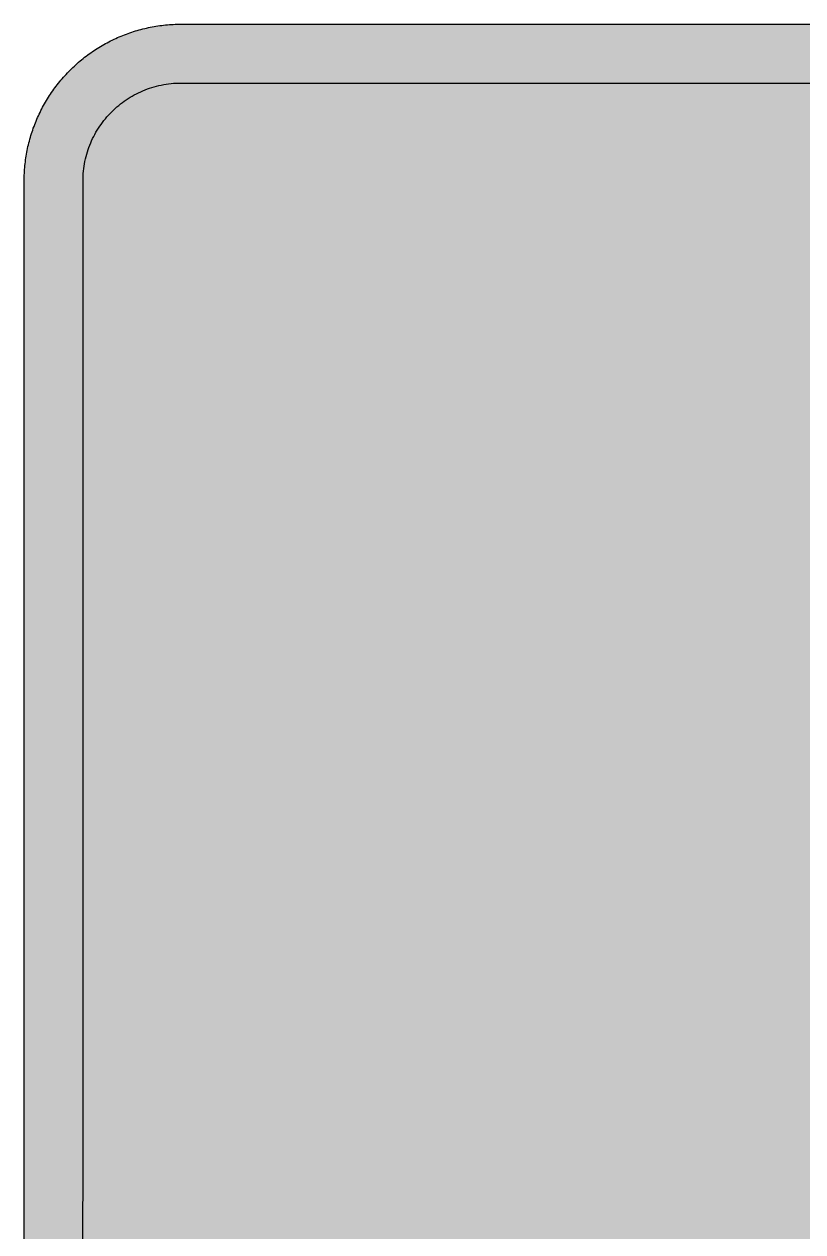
# Model space of a CAD drawing. Header units: millimetres. Extents: x 0 to 318, y 0 to 212.
# Drawn here: x 0.1 to 70.1, y 103.1 to 211.7 of the extents above; entities that cross this region are included whole.
import ezdxf

# ---------------------------------------------------------------- set-up
doc = ezdxf.new("R2010")
doc.units = ezdxf.units.MM

msp = doc.modelspace()

# ---------------------------------------------------------------- hatches: boundary and pattern name
for color, points in [(254, [(14.1633, 0.0536), (13.9878, 0.0533), (13.8125, 0.0559), (13.6373, 0.061), (13.462, 0.0686), (13.2893, 0.0787), (13.114, 0.0914), (12.9413, 0.1041), (12.7686, 0.1219), (12.5959, 0.1397), (12.4231, 0.16), (12.2504, 0.1829), (12.0777, 0.2057), (11.9075, 0.2337), (11.7373, 0.2616), (11.5672, 0.2921), (11.397, 0.3251), (11.2268, 0.3607), (11.0592, 0.3988), (10.8915, 0.4369), (10.7239, 0.4775), (10.5562, 0.5207), (10.3886, 0.5664), (10.2235, 0.6121), (10.0584, 0.6629), (9.8933, 0.7137), (9.7307, 0.7671), (9.5682, 0.8204), (9.4056, 0.8788), (9.2431, 0.9373), (9.083, 0.9982), (8.923, 1.0617), (8.763, 1.1252), (8.6055, 1.1938), (8.4455, 1.2624), (8.2906, 1.331), (8.1331, 1.4046), (7.9781, 1.4783), (7.8232, 1.5545), (7.6708, 1.6332), (7.5184, 1.7145), (7.366, 1.7958), (7.2161, 1.8796), (7.0663, 1.966), (6.919, 2.0523), (6.7716, 2.1438), (6.6243, 2.2352), (6.4795, 2.3266), (6.3348, 2.4232), (6.19, 2.5197), (6.0477, 2.6187), (5.908, 2.7178), (5.7683, 2.8194), (5.6286, 2.9235), (5.4915, 3.0302), (5.3543, 3.1369), (5.2197, 3.2461), (5.0851, 3.3579), (4.953, 3.4722), (4.8209, 3.5865), (4.6914, 3.7033), (4.5644, 3.8202), (4.4348, 3.9395), (4.3104, 4.0615), (4.1859, 4.1859), (4.0615, 4.3104), (3.9395, 4.4348), (3.8202, 4.5618), (3.7033, 4.6914), (3.5865, 4.8209), (3.4722, 4.953), (3.3579, 5.0851), (3.2487, 5.2197), (3.1369, 5.3543), (3.0302, 5.4915), (2.9235, 5.6286), (2.8194, 5.7683), (2.7178, 5.908), (2.6187, 6.0477), (2.5197, 6.19), (2.4232, 6.3348), (2.3266, 6.477), (2.2352, 6.6243), (2.1438, 6.7691), (2.0523, 6.9164), (1.966, 7.0663), (1.8796, 7.2161), (1.7958, 7.366), (1.7145, 7.5184), (1.6332, 7.6708), (1.5545, 7.8232), (1.4783, 7.9781), (1.4046, 8.1331), (1.331, 8.2906), (1.2598, 8.4455), (1.1913, 8.603), (1.1252, 8.763), (1.0592, 8.923), (0.9982, 9.083), (0.9373, 9.2431), (0.8763, 9.4056), (0.8204, 9.5682), (0.7645, 9.7307), (0.7112, 9.8933), (0.6604, 10.0584), (0.6121, 10.2235), (0.5639, 10.3911), (0.5207, 10.5562), (0.4775, 10.7239), (0.4343, 10.8915), (0.3962, 11.0592), (0.3607, 11.2268), (0.3251, 11.397), (0.2921, 11.5672), (0.2616, 11.7373), (0.2311, 11.9075), (0.2057, 12.0802), (0.1803, 12.2504), (0.1575, 12.4231), (0.1372, 12.5959), (0.1194, 12.7686), (0.1041, 12.9413), (0.0889, 13.1166), (0.0787, 13.2893), (0.0686, 13.4645), (0.061, 13.6373), (0.0559, 13.8125), (0.0508, 13.9878), (0.0508, 14.163), (0.0522, 197.6092), (0.0508, 197.7822), (0.0559, 197.9574), (0.061, 198.1327), (0.0686, 198.308), (0.0787, 198.4807), (0.0889, 198.6559), (0.1041, 198.8287), (0.1194, 199.0014), (0.1372, 199.1741), (0.1575, 199.3468), (0.1803, 199.5195), (0.2057, 199.6923), (0.2311, 199.8624), (0.2616, 200.0326), (0.2921, 200.2028), (0.3251, 200.373), (0.3607, 200.5432), (0.3962, 200.7108), (0.4343, 200.8784), (0.4775, 201.0461), (0.5207, 201.2137), (0.5639, 201.3814), (0.6121, 201.5465), (0.6604, 201.7116), (0.7112, 201.8767), (0.7645, 202.0392), (0.8204, 202.2018), (0.8763, 202.3643), (0.9373, 202.5269), (0.9982, 202.6869), (1.0592, 202.8469), (1.1252, 203.007), (1.1913, 203.1644), (1.2598, 203.3245), (1.331, 203.4794), (1.4046, 203.6369), (1.4783, 203.7918), (1.5545, 203.9468), (1.6332, 204.0992), (1.7145, 204.2516), (1.7958, 204.404), (1.8796, 204.5538), (1.966, 204.7037), (2.0523, 204.851), (2.1438, 204.9983), (2.2352, 205.1456), (2.3266, 205.2904), (2.4232, 205.4352), (2.5197, 205.58), (2.6187, 205.7222), (2.7178, 205.8619), (2.8194, 206.0016), (2.9235, 206.1413), (3.0302, 206.2785), (3.1369, 206.4156), (3.2487, 206.5503), (3.3579, 206.6849), (3.4722, 206.817), (3.5865, 206.949), (3.7033, 207.0786), (3.8202, 207.2056), (3.9395, 207.3351), (4.0615, 207.4596), (4.1859, 207.584), (4.3104, 207.7085), (4.4348, 207.8304), (4.5644, 207.9498), (4.6914, 208.0666), (4.8209, 208.1835), (4.953, 208.2978), (5.0851, 208.4121), (5.2197, 208.5213), (5.3543, 208.6331), (5.4915, 208.7397), (5.6286, 208.8464), (5.7683, 208.9506), (5.908, 209.0522), (6.0477, 209.1512), (6.19, 209.2503), (6.3348, 209.3468), (6.4795, 209.4433), (6.6243, 209.5348), (6.7716, 209.6262), (6.919, 209.7176), (7.0663, 209.804), (7.2161, 209.8904), (7.366, 209.9742), (7.5184, 210.0555), (7.6708, 210.1367), (7.8232, 210.2155), (7.9781, 210.2917), (8.1331, 210.3653), (8.2906, 210.439), (8.4455, 210.5101), (8.6055, 210.5787), (8.763, 210.6447), (8.923, 210.7108), (9.083, 210.7717), (9.2431, 210.8327), (9.4056, 210.8937), (9.5682, 210.9495), (9.7307, 211.0054), (9.8933, 211.0588), (10.0584, 211.1096), (10.2235, 211.1578), (10.3886, 211.2061), (10.5562, 211.2493), (10.7239, 211.2924), (10.8915, 211.3356), (11.0592, 211.3737), (11.2268, 211.4093), (11.397, 211.4448), (11.5672, 211.4779), (11.7373, 211.5083), (11.9075, 211.5388), (12.0777, 211.5642), (12.2504, 211.5896), (12.4231, 211.6125), (12.5959, 211.6328), (12.7686, 211.6506), (12.9413, 211.6658), (13.114, 211.6811), (13.2893, 211.6912), (13.462, 211.7014), (13.6373, 211.709), (13.8125, 211.7141), (13.9878, 211.7192), (14.163, 211.7192), (303.4411, 211.7203), (303.6164, 211.7192), (303.7891, 211.7141), (303.9643, 211.709), (304.1396, 211.7014), (304.3149, 211.6912), (304.4876, 211.6811), (304.6603, 211.6658), (304.8356, 211.6506), (305.0083, 211.6328), (305.181, 211.6125), (305.3512, 211.5896), (305.5239, 211.5642), (305.6941, 211.5388), (305.8668, 211.5083), (306.037, 211.4779), (306.2072, 211.4448), (306.3748, 211.4093), (306.545, 211.3737), (306.7126, 211.3356), (306.8803, 211.2924), (307.0479, 211.2493), (307.213, 211.2061), (307.3781, 211.1578), (307.5432, 211.1096), (307.7083, 211.0588), (307.8734, 211.0054), (308.036, 210.9495), (308.1985, 210.8937), (308.3611, 210.8327), (308.5211, 210.7717), (308.6811, 210.7108), (308.8411, 210.6447), (308.9986, 210.5787), (309.1561, 210.5101), (309.3136, 210.439), (309.4711, 210.3653), (309.626, 210.2917), (309.7784, 210.2155), (309.9333, 210.1367), (310.0857, 210.0555), (310.2381, 209.9742), (310.388, 209.8904), (310.5379, 209.804), (310.6852, 209.7176), (310.8325, 209.6262), (310.9798, 209.5348), (311.1246, 209.4433), (311.2694, 209.3468), (311.4116, 209.2503), (311.5539, 209.1512), (311.6961, 209.0522), (311.8358, 208.9506), (311.9755, 208.8464), (312.1127, 208.7397), (312.2473, 208.6331), (312.3844, 208.5213), (312.5165, 208.4121), (312.6511, 208.2978), (312.7807, 208.1835), (312.9128, 208.0666), (313.0398, 207.9498), (313.1668, 207.8304), (313.2938, 207.7085), (313.4182, 207.584), (313.5427, 207.4596), (313.6621, 207.3351), (313.784, 207.2056), (313.9008, 207.0786), (314.0177, 206.949), (314.132, 206.817), (314.2463, 206.6849), (314.3555, 206.5503), (314.4647, 206.4156), (314.5739, 206.2785), (314.6781, 206.1413), (314.7822, 206.0016), (314.8863, 205.8619), (314.9854, 205.7222), (315.0845, 205.58), (315.181, 205.4352), (315.275, 205.2904), (315.3689, 205.1456), (315.4604, 204.9983), (315.5493, 204.851), (315.6382, 204.7037), (315.7245, 204.5538), (315.8084, 204.404), (315.8896, 204.2516), (315.9684, 204.0992), (316.0471, 203.9468), (316.1233, 203.7918), (316.1995, 203.6369), (316.2706, 203.4794), (316.3418, 203.3245), (316.4103, 203.1644), (316.4764, 203.007), (316.5424, 202.8469), (316.6059, 202.6869), (316.6669, 202.5269), (316.7253, 202.3643), (316.7812, 202.2018), (316.8371, 202.0392), (316.8904, 201.8767), (316.9412, 201.7116), (316.9895, 201.5465), (317.0377, 201.3814), (317.0834, 201.2137), (317.1266, 201.0461), (317.1673, 200.8784), (317.2054, 200.7108), (317.2435, 200.5432), (317.2765, 200.373), (317.3095, 200.2028), (317.34, 200.0326), (317.3705, 199.8624), (317.3959, 199.6923), (317.4213, 199.5195), (317.4441, 199.3468), (317.4644, 199.1741), (317.4822, 199.0014), (317.4975, 198.8287), (317.5127, 198.6559), (317.5229, 198.4807), (317.533, 198.308), (317.5406, 198.1327), (317.5457, 197.9574), (317.5508, 197.7822), (317.5508, 197.6069), (317.5522, 14.1647), (317.5508, 13.9878), (317.5457, 13.8125), (317.5406, 13.6373), (317.533, 13.4645), (317.5229, 13.2893), (317.5127, 13.1166), (317.4975, 12.9413), (317.4822, 12.7686), (317.4644, 12.5959), (317.4441, 12.4231), (317.4213, 12.2504), (317.3959, 12.0802), (317.3705, 11.9075), (317.34, 11.7373), (317.3095, 11.5672), (317.2765, 11.397), (317.2435, 11.2268), (317.2054, 11.0592), (317.1673, 10.8915), (317.1266, 10.7239), (317.0834, 10.5562), (317.0377, 10.3911), (316.9895, 10.2235), (316.9412, 10.0584), (316.8904, 9.8933), (316.8371, 9.7307), (316.7812, 9.5682), (316.7253, 9.4056), (316.6669, 9.2431), (316.6059, 9.083), (316.5424, 8.923), (316.4764, 8.763), (316.4103, 8.603), (316.3418, 8.4455), (316.2706, 8.2906), (316.1995, 8.1331), (316.1233, 7.9781), (316.0471, 7.8232), (315.9684, 7.6708), (315.8896, 7.5184), (315.8084, 7.366), (315.7245, 7.2161), (315.6382, 7.0663), (315.5493, 6.9164), (315.4604, 6.7691), (315.3689, 6.6243), (315.275, 6.477), (315.181, 6.3348), (315.0845, 6.19), (314.9854, 6.0477), (314.8863, 5.908), (314.7822, 5.7683), (314.6781, 5.6286), (314.5739, 5.4915), (314.4647, 5.3543), (314.3555, 5.2197), (314.2463, 5.0851), (314.132, 4.953), (314.0177, 4.8209), (313.9008, 4.6914), (313.784, 4.5618), (313.6621, 4.4348), (313.5427, 4.3104), (313.4182, 4.1859), (313.2938, 4.0615), (313.1668, 3.9395), (313.0398, 3.8202), (312.9128, 3.7033), (312.7807, 3.5865), (312.6511, 3.4722), (312.5165, 3.3579), (312.3844, 3.2461), (312.2473, 3.1369), (312.1127, 3.0302), (311.9755, 2.9235), (311.8358, 2.8194), (311.6961, 2.7178), (311.5539, 2.6187), (311.4116, 2.5197), (311.2694, 2.4232), (311.1246, 2.3266), (310.9798, 2.2352), (310.8325, 2.1438), (310.6852, 2.0523), (310.5379, 1.966), (310.388, 1.8796), (310.2381, 1.7958), (310.0857, 1.7145), (309.9333, 1.6332), (309.7784, 1.5545), (309.626, 1.4783), (309.4711, 1.4046), (309.3136, 1.331), (309.1561, 1.2624), (308.9986, 1.1938), (308.8411, 1.1252), (308.6811, 1.0617), (308.5211, 0.9982), (308.3611, 0.9373), (308.1985, 0.8788), (308.036, 0.8204), (307.8734, 0.7671), (307.7083, 0.7137), (307.5432, 0.6629), (307.3781, 0.6121), (307.213, 0.5664), (307.0479, 0.5207), (306.8803, 0.4775), (306.7126, 0.4369), (306.545, 0.3988), (306.3748, 0.3607), (306.2072, 0.3251), (306.037, 0.2921), (305.8668, 0.2616), (305.6941, 0.2337), (305.5239, 0.2057), (305.3512, 0.1829), (305.181, 0.16), (305.0083, 0.1397), (304.8356, 0.1219), (304.6603, 0.1041), (304.4876, 0.0914), (304.3149, 0.0787), (304.1396, 0.0686), (303.9643, 0.061), (303.7891, 0.0559), (303.6164, 0.0533), (303.4411, 0.0533)]), (24, [(14.1633, 5.3453), (13.9344, 5.3467), (13.7084, 5.3543), (13.4849, 5.3696), (13.2613, 5.3899), (13.0378, 5.4153), (12.8194, 5.4458), (12.6009, 5.4813), (12.385, 5.522), (12.1717, 5.5702), (11.9583, 5.621), (11.7475, 5.6794), (11.5392, 5.7404), (11.3335, 5.8064), (11.1303, 5.8801), (10.9296, 5.9563), (10.729, 6.0376), (10.5334, 6.1239), (10.3378, 6.2128), (10.1473, 6.3094), (9.9593, 6.4084), (9.7714, 6.5126), (9.5885, 6.6218), (9.4082, 6.7335), (9.2304, 6.8504), (9.0576, 6.9698), (8.8849, 7.0968), (8.7173, 7.2238), (8.5522, 7.3584), (8.3896, 7.4955), (8.2321, 7.6352), (8.0772, 7.78), (7.9273, 7.9273), (7.7775, 8.0772), (7.6352, 8.2321), (7.493, 8.3922), (7.3558, 8.5522), (7.2238, 8.7173), (7.0942, 8.8875), (6.9698, 9.0576), (6.8504, 9.2329), (6.7335, 9.4107), (6.6192, 9.591), (6.5126, 9.7739), (6.4084, 9.9593), (6.3068, 10.1473), (6.2128, 10.3403), (6.1214, 10.5334), (6.035, 10.7315), (5.9538, 10.9296), (5.8776, 11.1303), (5.8064, 11.3335), (5.7404, 11.5418), (5.6769, 11.75), (5.621, 11.9583), (5.5677, 12.1717), (5.522, 12.385), (5.4813, 12.6009), (5.4432, 12.8194), (5.4127, 13.0404), (5.3873, 13.2613), (5.3696, 13.4849), (5.3543, 13.7084), (5.3467, 13.937), (5.3416, 14.163), (5.3439, 197.6092), (5.3467, 197.8355), (5.3543, 198.0616), (5.3696, 198.2851), (5.3873, 198.5086), (5.4127, 198.7321), (5.4432, 198.9506), (5.4813, 199.169), (5.522, 199.3849), (5.5677, 199.5983), (5.621, 199.8116), (5.6769, 200.0225), (5.7404, 200.2307), (5.8064, 200.4365), (5.8776, 200.6397), (5.9538, 200.8403), (6.035, 201.041), (6.1214, 201.2366), (6.2128, 201.4322), (6.3068, 201.6227), (6.4084, 201.8106), (6.5126, 201.9986), (6.6192, 202.1815), (6.7335, 202.3618), (6.8504, 202.5396), (6.9698, 202.7123), (7.0942, 202.885), (7.2238, 203.0527), (7.3558, 203.2178), (7.493, 203.3803), (7.6352, 203.5378), (7.7775, 203.6928), (7.9273, 203.8426), (8.0772, 203.9925), (8.2321, 204.1347), (8.3896, 204.277), (8.5522, 204.4141), (8.7173, 204.5462), (8.8849, 204.6757), (9.0576, 204.8002), (9.2304, 204.9196), (9.4082, 205.0364), (9.5885, 205.1507), (9.7714, 205.2574), (9.9593, 205.3615), (10.1473, 205.4631), (10.3378, 205.5571), (10.5334, 205.6486), (10.729, 205.7349), (10.9296, 205.8162), (11.1303, 205.8924), (11.3335, 205.9635), (11.5392, 206.0296), (11.7475, 206.0931), (11.9583, 206.1489), (12.1717, 206.2023), (12.385, 206.248), (12.6009, 206.2886), (12.8194, 206.3267), (13.0378, 206.3572), (13.2613, 206.3826), (13.4849, 206.4004), (13.7084, 206.4156), (13.9344, 206.4233), (14.163, 206.4283), (303.4411, 206.4286), (303.6672, 206.4233), (303.8932, 206.4156), (304.1193, 206.4004), (304.3428, 206.3826), (304.5638, 206.3572), (304.7822, 206.3267), (305.0007, 206.2886), (305.2166, 206.248), (305.4325, 206.2023), (305.6433, 206.1489), (305.8541, 206.0931), (306.0624, 206.0296), (306.2681, 205.9635), (306.4713, 205.8924), (306.6745, 205.8162), (306.8726, 205.7349), (307.0708, 205.6486), (307.2638, 205.5571), (307.4543, 205.4631), (307.6448, 205.3615), (307.8302, 205.2574), (308.0131, 205.1507), (308.1934, 205.0364), (308.3712, 204.9196), (308.5465, 204.8002), (308.7167, 204.6757), (308.8843, 204.5462), (309.0494, 204.4141), (309.212, 204.277), (309.3695, 204.1347), (309.5244, 203.9925), (309.6768, 203.8426), (309.8241, 203.6928), (309.9689, 203.5378), (310.1086, 203.3803), (310.2458, 203.2178), (310.3778, 203.0527), (310.5074, 202.885), (310.6318, 202.7123), (310.7538, 202.5396), (310.8706, 202.3618), (310.9824, 202.1815), (311.0916, 201.9986), (311.1957, 201.8106), (311.2948, 201.6227), (311.3888, 201.4322), (311.4802, 201.2366), (311.5666, 201.041), (311.6478, 200.8403), (311.724, 200.6397), (311.7952, 200.4365), (311.8637, 200.2307), (311.9247, 200.0225), (311.9806, 199.8116), (312.0339, 199.5983), (312.0796, 199.3849), (312.1203, 199.169), (312.1584, 198.9506), (312.1889, 198.7321), (312.2143, 198.5086), (312.2346, 198.2851), (312.2473, 198.0616), (312.2574, 197.8355), (312.26, 197.6069), (312.2605, 14.1647), (312.2574, 13.937), (312.2473, 13.7084), (312.2346, 13.4849), (312.2143, 13.2613), (312.1889, 13.0404), (312.1584, 12.8194), (312.1203, 12.6009), (312.0796, 12.385), (312.0339, 12.1717), (311.9806, 11.9583), (311.9247, 11.75), (311.8637, 11.5418), (311.7952, 11.3335), (311.724, 11.1303), (311.6478, 10.9296), (311.5666, 10.7315), (311.4802, 10.5334), (311.3888, 10.3403), (311.2948, 10.1473), (311.1957, 9.9593), (311.0916, 9.7739), (310.9824, 9.591), (310.8706, 9.4107), (310.7538, 9.2329), (310.6318, 9.0576), (310.5074, 8.8875), (310.3778, 8.7173), (310.2458, 8.5522), (310.1086, 8.3922), (309.9689, 8.2321), (309.8241, 8.0772), (309.6768, 7.9273), (309.5244, 7.78), (309.3695, 7.6352), (309.212, 7.4955), (309.0494, 7.3584), (308.8843, 7.2238), (308.7167, 7.0968), (308.5465, 6.9698), (308.3712, 6.8504), (308.1934, 6.7335), (308.0131, 6.6218), (307.8302, 6.5126), (307.6448, 6.4084), (307.4543, 6.3094), (307.2638, 6.2128), (307.0708, 6.1239), (306.8726, 6.0376), (306.6745, 5.9563), (306.4713, 5.8801), (306.2681, 5.8064), (306.0624, 5.7404), (305.8541, 5.6794), (305.6433, 5.621), (305.4325, 5.5702), (305.2166, 5.522), (305.0007, 5.4813), (304.7822, 5.4458), (304.5638, 5.4153), (304.3428, 5.3899), (304.1193, 5.3696), (303.8932, 5.3543), (303.6672, 5.3467), (303.4411, 5.3442)])]:
    msp.add_hatch(color=color).paths.add_polyline_path(points)
h = msp.add_hatch(color=254)
edge = h.paths.add_edge_path()
edge.add_line((60.4559, 136.2396), (60.452, 135.8875))
edge.add_line((60.452, 135.8875), (60.4469, 135.5471))
edge.add_line((60.4469, 135.5471), (60.4393, 135.2144))
edge.add_line((60.4393, 135.2144), (60.4266, 134.8892))
edge.add_line((60.4266, 134.8892), (60.4114, 134.5717))
edge.add_line((60.4114, 134.5717), (60.3936, 134.2619))
edge.add_line((60.3936, 134.2619), (60.3733, 133.9596))
edge.add_line((60.3733, 133.9596), (60.3479, 133.6675))
edge.add_line((60.3479, 133.6675), (60.3199, 133.383))
edge.add_line((60.3199, 133.383), (60.2869, 133.1036))
edge.add_line((60.2869, 133.1036), (60.2539, 132.8344))
edge.add_line((60.2539, 132.8344), (60.2158, 132.5702))
edge.add_line((60.2158, 132.5702), (60.1751, 132.3162))
edge.add_line((60.1751, 132.3162), (60.132, 132.0673))
edge.add_line((60.132, 132.0673), (60.0837, 131.826))
edge.add_line((60.0837, 131.826), (60.0354, 131.5923))
edge.add_line((60.0354, 131.5923), (59.9821, 131.3637))
edge.add_line((59.9821, 131.3637), (59.9262, 131.1453))
edge.add_line((59.9262, 131.1453), (59.8678, 130.9319))
edge.add_line((59.8678, 130.9319), (59.8068, 130.7236))
edge.add_line((59.8068, 130.7236), (59.7433, 130.5255))
edge.add_line((59.7433, 130.5255), (59.6748, 130.3325))
edge.add_line((59.6748, 130.3325), (59.6062, 130.1445))
edge.add_line((59.6062, 130.1445), (59.5325, 129.9642))
edge.add_line((59.5325, 129.9642), (59.4589, 129.7889))
edge.add_line((59.4589, 129.7889), (59.3801, 129.6213))
edge.add_line((59.3801, 129.6213), (59.3014, 129.4587))
edge.add_line((59.3014, 129.4587), (59.2176, 129.3038))
edge.add_line((59.2176, 129.3038), (59.1312, 129.1539))
edge.add_line((59.1312, 129.1539), (59.0423, 129.0091))
edge.add_line((59.0423, 129.0091), (58.9534, 128.8694))
edge.add_line((58.9534, 128.8694), (58.8594, 128.7374))
edge.add_line((58.8594, 128.7374), (58.7629, 128.6104))
edge.add_line((58.7629, 128.6104), (58.6664, 128.4884))
edge.add_line((58.6664, 128.4884), (58.5648, 128.3716))
edge.add_line((58.5648, 128.3716), (58.4606, 128.2598))
edge.add_line((58.4606, 128.2598), (58.3565, 128.1532))
edge.add_line((58.3565, 128.1532), (58.2498, 128.0516))
edge.add_line((58.2498, 128.0516), (58.1381, 127.955))
edge.add_line((58.1381, 127.955), (58.0263, 127.8636))
edge.add_line((58.0263, 127.8636), (57.912, 127.7772))
edge.add_line((57.912, 127.7772), (57.7952, 127.696))
edge.add_line((57.7952, 127.696), (57.6783, 127.6198))
edge.add_line((57.6783, 127.6198), (57.5564, 127.5461))
edge.add_line((57.5564, 127.5461), (57.4345, 127.4775))
edge.add_line((57.4345, 127.4775), (57.3075, 127.414))
edge.add_line((57.3075, 127.414), (57.1805, 127.3556))
edge.add_line((57.1805, 127.3556), (57.0535, 127.2997))
edge.add_line((57.0535, 127.2997), (56.9214, 127.2489))
edge.add_line((56.9214, 127.2489), (56.7893, 127.2007))
edge.add_line((56.7893, 127.2007), (56.6547, 127.1575))
edge.add_line((56.6547, 127.1575), (56.5175, 127.1168))
edge.add_line((56.5175, 127.1168), (56.3778, 127.0813))
edge.add_line((56.3778, 127.0813), (56.2381, 127.0483))
edge.add_line((56.2381, 127.0483), (56.0959, 127.0203))
edge.add_line((56.0959, 127.0203), (55.9511, 126.9949))
edge.add_line((55.9511, 126.9949), (55.8063, 126.9721))
edge.add_line((55.8063, 126.9721), (55.659, 126.9543))
edge.add_line((55.659, 126.9543), (55.5092, 126.939))
edge.add_line((55.5092, 126.939), (55.3593, 126.9263))
edge.add_line((55.3593, 126.9263), (55.2069, 126.9162))
edge.add_line((55.2069, 126.9162), (55.052, 126.9086))
edge.add_line((55.052, 126.9086), (54.897, 126.906))
edge.add_line((54.897, 126.906), (54.7395, 126.9035))
edge.add_line((54.7395, 126.9035), (51.248, 126.9047))
edge.add_line((51.248, 126.9047), (51.248, 145.1927))
edge.add_line((51.248, 145.1927), (54.7412, 145.1927))
edge.add_line((54.7412, 145.1927), (54.897, 145.1889))
edge.add_line((54.897, 145.1889), (55.052, 145.1839))
edge.add_line((55.052, 145.1839), (55.2069, 145.1762))
edge.add_line((55.2069, 145.1762), (55.3593, 145.1661))
edge.add_line((55.3593, 145.1661), (55.5092, 145.1508))
edge.add_line((55.5092, 145.1508), (55.659, 145.1305))
edge.add_line((55.659, 145.1305), (55.8063, 145.1077))
edge.add_line((55.8063, 145.1077), (55.9511, 145.0823))
edge.add_line((55.9511, 145.0823), (56.0959, 145.0543))
edge.add_line((56.0959, 145.0543), (56.2381, 145.0188))
edge.add_line((56.2381, 145.0188), (56.3778, 144.9832))
edge.add_line((56.3778, 144.9832), (56.5175, 144.9426))
edge.add_line((56.5175, 144.9426), (56.6547, 144.8968))
edge.add_line((56.6547, 144.8968), (56.7893, 144.8486))
edge.add_line((56.7893, 144.8486), (56.9214, 144.7952))
edge.add_line((56.9214, 144.7952), (57.0535, 144.7394))
edge.add_line((57.0535, 144.7394), (57.1805, 144.6784))
edge.add_line((57.1805, 144.6784), (57.3075, 144.6124))
edge.add_line((57.3075, 144.6124), (57.4345, 144.5438))
edge.add_line((57.4345, 144.5438), (57.5564, 144.4701))
edge.add_line((57.5564, 144.4701), (57.6783, 144.3939))
edge.add_line((57.6783, 144.3939), (57.7952, 144.3101))
edge.add_line((57.7952, 144.3101), (57.912, 144.2237))
edge.add_line((57.912, 144.2237), (58.0263, 144.1323))
edge.add_line((58.0263, 144.1323), (58.1381, 144.0383))
edge.add_line((58.1381, 144.0383), (58.2498, 143.9367))
edge.add_line((58.2498, 143.9367), (58.3565, 143.8326))
edge.add_line((58.3565, 143.8326), (58.4606, 143.7234))
edge.add_line((58.4606, 143.7234), (58.5648, 143.6091))
edge.add_line((58.5648, 143.6091), (58.6664, 143.4897))
edge.add_line((58.6664, 143.4897), (58.7629, 143.3678))
edge.add_line((58.7629, 143.3678), (58.8594, 143.2382))
edge.add_line((58.8594, 143.2382), (58.9534, 143.1061))
edge.add_line((58.9534, 143.1061), (59.0423, 142.9664))
edge.add_line((59.0423, 142.9664), (59.1312, 142.8242))
edge.add_line((59.1312, 142.8242), (59.2176, 142.6743))
edge.add_line((59.2176, 142.6743), (59.3014, 142.5219))
edge.add_line((59.3014, 142.5219), (59.3801, 142.3619))
edge.add_line((59.3801, 142.3619), (59.4589, 142.1994))
edge.add_line((59.4589, 142.1994), (59.5325, 142.0292))
edge.add_line((59.5325, 142.0292), (59.6062, 141.8539))
edge.add_line((59.6062, 141.8539), (59.6748, 141.6736))
edge.add_line((59.6748, 141.6736), (59.7433, 141.4882))
edge.add_line((59.7433, 141.4882), (59.8068, 141.2977))
edge.add_line((59.8068, 141.2977), (59.8678, 141.0995))
edge.add_line((59.8678, 141.0995), (59.9262, 140.8989))
edge.add_line((59.9262, 140.8989), (59.9821, 140.6906))
edge.add_line((59.9821, 140.6906), (60.0354, 140.4772))
edge.add_line((60.0354, 140.4772), (60.0837, 140.2563))
edge.add_line((60.0837, 140.2563), (60.132, 140.0327))
edge.add_line((60.132, 140.0327), (60.1751, 139.8016))
edge.add_line((60.1751, 139.8016), (60.2158, 139.5628))
edge.add_line((60.2158, 139.5628), (60.2539, 139.3215))
edge.add_line((60.2539, 139.3215), (60.2869, 139.0726))
edge.add_line((60.2869, 139.0726), (60.3199, 138.8161))
edge.add_line((60.3199, 138.8161), (60.3479, 138.5545))
edge.add_line((60.3479, 138.5545), (60.3733, 138.2878))
edge.add_line((60.3733, 138.2878), (60.3936, 138.0134))
edge.add_line((60.3936, 138.0134), (60.4114, 137.734))
edge.add_line((60.4114, 137.734), (60.4266, 137.447))
edge.add_line((60.4266, 137.447), (60.4393, 137.1549))
edge.add_line((60.4393, 137.1549), (60.4469, 136.8552))
edge.add_line((60.4469, 136.8552), (60.452, 136.5504))
edge.add_line((60.452, 136.5504), (60.4545, 136.238))
edge = h.paths.add_edge_path(flags=16)
edge.add_line((67.1862, 136.3662), (67.1805, 136.8247))
edge.add_line((67.1805, 136.8247), (67.1703, 137.2768))
edge.add_line((67.1703, 137.2768), (67.1551, 137.7188))
edge.add_line((67.1551, 137.7188), (67.1297, 138.1531))
edge.add_line((67.1297, 138.1531), (67.0992, 138.5799))
edge.add_line((67.0992, 138.5799), (67.0611, 138.999))
edge.add_line((67.0611, 138.999), (67.0179, 139.4079))
edge.add_line((67.0179, 139.4079), (66.9671, 139.8092))
edge.add_line((66.9671, 139.8092), (66.9087, 140.2029))
edge.add_line((66.9087, 140.2029), (66.8452, 140.5865))
edge.add_line((66.8452, 140.5865), (66.7741, 140.9649))
edge.add_line((66.7741, 140.9649), (66.6953, 141.3332))
edge.add_line((66.6953, 141.3332), (66.6115, 141.6939))
edge.add_line((66.6115, 141.6939), (66.5226, 142.0444))
edge.add_line((66.5226, 142.0444), (66.4235, 142.3899))
edge.add_line((66.4235, 142.3899), (66.3219, 142.7277))
edge.add_line((66.3219, 142.7277), (66.2102, 143.0553))
edge.add_line((66.2102, 143.0553), (66.0933, 143.3754))
edge.add_line((66.0933, 143.3754), (65.9714, 143.6903))
edge.add_line((65.9714, 143.6903), (65.8419, 143.9951))
edge.add_line((65.8419, 143.9951), (65.7047, 144.2923))
edge.add_line((65.7047, 144.2923), (65.5625, 144.5819))
edge.add_line((65.5625, 144.5819), (65.4152, 144.8638))
edge.add_line((65.4152, 144.8638), (65.2602, 145.1381))
edge.add_line((65.2602, 145.1381), (65.0977, 145.4048))
edge.add_line((65.0977, 145.4048), (64.93, 145.6639))
edge.add_line((64.93, 145.6639), (64.7573, 145.9154))
edge.add_line((64.7573, 145.9154), (64.577, 146.1618))
edge.add_line((64.577, 146.1618), (64.3915, 146.398))
edge.add_line((64.3915, 146.398), (64.1985, 146.6266))
edge.add_line((64.1985, 146.6266), (64.0004, 146.8501))
edge.add_line((64.0004, 146.8501), (63.7946, 147.066))
edge.add_line((63.7946, 147.066), (63.5838, 147.2717))
edge.add_line((63.5838, 147.2717), (63.3679, 147.4724))
edge.add_line((63.3679, 147.4724), (63.1444, 147.6654))
edge.add_line((63.1444, 147.6654), (62.9158, 147.8534))
edge.add_line((62.9158, 147.8534), (62.6821, 148.0312))
edge.add_line((62.6821, 148.0312), (62.4408, 148.2039))
edge.add_line((62.4408, 148.2039), (62.1944, 148.369))
edge.add_line((62.1944, 148.369), (61.943, 148.5265))
edge.add_line((61.943, 148.5265), (61.6839, 148.6789))
edge.add_line((61.6839, 148.6789), (61.4197, 148.8237))
edge.add_line((61.4197, 148.8237), (61.148, 148.9608))
edge.add_line((61.148, 148.9608), (60.8736, 149.0904))
edge.add_line((60.8736, 149.0904), (60.5917, 149.2148))
edge.add_line((60.5917, 149.2148), (60.3047, 149.3317))
edge.add_line((60.3047, 149.3317), (60.01, 149.4409))
edge.add_line((60.01, 149.4409), (59.7103, 149.545))
edge.add_line((59.7103, 149.545), (59.4055, 149.6441))
edge.add_line((59.4055, 149.6441), (59.0956, 149.733))
edge.add_line((59.0956, 149.733), (58.7807, 149.8168))
edge.add_line((58.7807, 149.8168), (58.4581, 149.8956))
edge.add_line((58.4581, 149.8956), (58.1304, 149.9667))
edge.add_line((58.1304, 149.9667), (57.7977, 150.0302))
edge.add_line((57.7977, 150.0302), (57.4599, 150.0886))
edge.add_line((57.4599, 150.0886), (57.1144, 150.1419))
edge.add_line((57.1144, 150.1419), (56.7665, 150.1877))
edge.add_line((56.7665, 150.1877), (56.4109, 150.2258))
edge.add_line((56.4109, 150.2258), (56.0502, 150.2613))
edge.add_line((56.0502, 150.2613), (55.6844, 150.2867))
edge.add_line((55.6844, 150.2867), (55.3136, 150.3096))
edge.add_line((55.3136, 150.3096), (54.9377, 150.3248))
edge.add_line((54.9377, 150.3248), (54.5541, 150.3324))
edge.add_line((54.5541, 150.3324), (54.168, 150.335))
edge.add_line((54.168, 150.335), (44.6444, 150.337))
edge.add_line((44.6444, 150.337), (44.6444, 105.8869))
edge.add_line((44.6444, 105.8869), (51.248, 105.8869))
edge.add_line((51.248, 105.8869), (51.248, 121.6985))
edge.add_line((51.248, 121.6985), (54.2325, 121.6985))
edge.add_line((54.2325, 121.6985), (54.5922, 121.699))
edge.add_line((54.5922, 121.699), (54.9504, 121.7092))
edge.add_line((54.9504, 121.7092), (55.3034, 121.7244))
edge.add_line((55.3034, 121.7244), (55.6539, 121.7447))
edge.add_line((55.6539, 121.7447), (55.9994, 121.7701))
edge.add_line((55.9994, 121.7701), (56.3397, 121.8032))
edge.add_line((56.3397, 121.8032), (56.6776, 121.8413))
edge.add_line((56.6776, 121.8413), (57.0128, 121.887))
edge.add_line((57.0128, 121.887), (57.3405, 121.9378))
edge.add_line((57.3405, 121.9378), (57.6656, 121.9962))
edge.add_line((57.6656, 121.9962), (57.9882, 122.0597))
edge.add_line((57.9882, 122.0597), (58.3032, 122.1308))
edge.add_line((58.3032, 122.1308), (58.6156, 122.2096))
edge.add_line((58.6156, 122.2096), (58.9229, 122.2908))
edge.add_line((58.9229, 122.2908), (59.2252, 122.3823))
edge.add_line((59.2252, 122.3823), (59.5249, 122.4788))
edge.add_line((59.5249, 122.4788), (59.817, 122.5829))
edge.add_line((59.817, 122.5829), (60.1066, 122.6947))
edge.add_line((60.1066, 122.6947), (60.3885, 122.8115))
edge.add_line((60.3885, 122.8115), (60.6679, 122.9385))
edge.add_line((60.6679, 122.9385), (60.9422, 123.0706))
edge.add_line((60.9422, 123.0706), (61.2115, 123.2078))
edge.add_line((61.2115, 123.2078), (61.4756, 123.3551))
edge.add_line((61.4756, 123.3551), (61.7347, 123.5075))
edge.add_line((61.7347, 123.5075), (61.9887, 123.6701))
edge.add_line((61.9887, 123.6701), (62.2376, 123.8377))
edge.add_line((62.2376, 123.8377), (62.4789, 124.013))
edge.add_line((62.4789, 124.013), (62.7177, 124.1958))
edge.add_line((62.7177, 124.1958), (62.9488, 124.3863))
edge.add_line((62.9488, 124.3863), (63.1774, 124.587))
edge.add_line((63.1774, 124.587), (63.3984, 124.7927))
edge.add_line((63.3984, 124.7927), (63.6143, 125.0061))
edge.add_line((63.6143, 125.0061), (63.8226, 125.2296))
edge.add_line((63.8226, 125.2296), (64.0283, 125.4582))
edge.add_line((64.0283, 125.4582), (64.2264, 125.697))
edge.add_line((64.2264, 125.697), (64.4195, 125.9434))
edge.add_line((64.4195, 125.9434), (64.6049, 126.1974))
edge.add_line((64.6049, 126.1974), (64.7852, 126.459))
edge.add_line((64.7852, 126.459), (64.9605, 126.7282))
edge.add_line((64.9605, 126.7282), (65.1281, 127.0076))
edge.add_line((65.1281, 127.0076), (65.2907, 127.2946))
edge.add_line((65.2907, 127.2946), (65.4482, 127.5893))
edge.add_line((65.4482, 127.5893), (65.598, 127.8941))
edge.add_line((65.598, 127.8941), (65.7403, 128.2065))
edge.add_line((65.7403, 128.2065), (65.8774, 128.5291))
edge.add_line((65.8774, 128.5291), (66.0095, 128.8593))
edge.add_line((66.0095, 128.8593), (66.134, 129.1971))
edge.add_line((66.134, 129.1971), (66.2508, 129.5451))
edge.add_line((66.2508, 129.5451), (66.36, 129.9032))
edge.add_line((66.36, 129.9032), (66.4642, 130.2664))
edge.add_line((66.4642, 130.2664), (66.5632, 130.6424))
edge.add_line((66.5632, 130.6424), (66.6521, 131.0259))
edge.add_line((66.6521, 131.0259), (66.736, 131.4196))
edge.add_line((66.736, 131.4196), (66.8147, 131.8209))
edge.add_line((66.8147, 131.8209), (66.8833, 132.2324))
edge.add_line((66.8833, 132.2324), (66.9468, 132.654))
edge.add_line((66.9468, 132.654), (67.0027, 133.0833))
edge.add_line((67.0027, 133.0833), (67.0509, 133.5227))
edge.add_line((67.0509, 133.5227), (67.0916, 133.9723))
edge.add_line((67.0916, 133.9723), (67.1246, 134.432))
edge.add_line((67.1246, 134.432), (67.15, 134.8994))
edge.add_line((67.15, 134.8994), (67.1703, 135.3795))
edge.add_line((67.1703, 135.3795), (67.1805, 135.8671))
edge.add_line((67.1805, 135.8671), (67.1855, 136.365))

# ---------------------------------------------------------------- linework, layer by layer
at = {"color": 254}
msp.add_lwpolyline([(0.0508, 14.163), (0.0522, 197.6092), (0.0508, 197.7822), (0.0559, 197.9574), (0.061, 198.1327), (0.0686, 198.308), (0.0787, 198.4807), (0.0889, 198.6559), (0.1041, 198.8287), (0.1194, 199.0014), (0.1372, 199.1741), (0.1575, 199.3468), (0.1803, 199.5195), (0.2057, 199.6923), (0.2311, 199.8624), (0.2616, 200.0326), (0.2921, 200.2028), (0.3251, 200.373), (0.3607, 200.5432), (0.3962, 200.7108), (0.4343, 200.8784), (0.4775, 201.0461), (0.5207, 201.2137), (0.5639, 201.3814), (0.6121, 201.5465), (0.6604, 201.7116), (0.7112, 201.8767), (0.7645, 202.0392), (0.8204, 202.2018), (0.8763, 202.3643), (0.9373, 202.5269), (0.9982, 202.6869), (1.0592, 202.8469), (1.1252, 203.007), (1.1913, 203.1644), (1.2598, 203.3245), (1.331, 203.4794), (1.4046, 203.6369), (1.4783, 203.7918), (1.5545, 203.9468), (1.6332, 204.0992), (1.7145, 204.2516), (1.7958, 204.404), (1.8796, 204.5538), (1.966, 204.7037), (2.0523, 204.851), (2.1438, 204.9983), (2.2352, 205.1456), (2.3266, 205.2904), (2.4232, 205.4352), (2.5197, 205.58), (2.6187, 205.7222), (2.7178, 205.8619), (2.8194, 206.0016), (2.9235, 206.1413), (3.0302, 206.2785), (3.1369, 206.4156), (3.2487, 206.5503), (3.3579, 206.6849), (3.4722, 206.817), (3.5865, 206.949), (3.7033, 207.0786), (3.8202, 207.2056), (3.9395, 207.3351), (4.0615, 207.4596), (4.1859, 207.584), (4.3104, 207.7085), (4.4348, 207.8304), (4.5644, 207.9498), (4.6914, 208.0666), (4.8209, 208.1835), (4.953, 208.2978), (5.0851, 208.4121), (5.2197, 208.5213), (5.3543, 208.6331), (5.4915, 208.7397), (5.6286, 208.8464), (5.7683, 208.9506), (5.908, 209.0522), (6.0477, 209.1512), (6.19, 209.2503), (6.3348, 209.3468), (6.4795, 209.4433), (6.6243, 209.5348), (6.7716, 209.6262), (6.919, 209.7176), (7.0663, 209.804), (7.2161, 209.8904), (7.366, 209.9742), (7.5184, 210.0555), (7.6708, 210.1367), (7.8232, 210.2155), (7.9781, 210.2917), (8.1331, 210.3653), (8.2906, 210.439), (8.4455, 210.5101), (8.6055, 210.5787), (8.763, 210.6447), (8.923, 210.7108), (9.083, 210.7717), (9.2431, 210.8327), (9.4056, 210.8937), (9.5682, 210.9495), (9.7307, 211.0054), (9.8933, 211.0588), (10.0584, 211.1096), (10.2235, 211.1578), (10.3886, 211.2061), (10.5562, 211.2493), (10.7239, 211.2924), (10.8915, 211.3356), (11.0592, 211.3737), (11.2268, 211.4093), (11.397, 211.4448), (11.5672, 211.4779), (11.7373, 211.5083), (11.9075, 211.5388), (12.0777, 211.5642), (12.2504, 211.5896), (12.4231, 211.6125), (12.5959, 211.6328), (12.7686, 211.6506), (12.9413, 211.6658), (13.114, 211.6811), (13.2893, 211.6912), (13.462, 211.7014), (13.6373, 211.709), (13.8125, 211.7141), (13.9878, 211.7192), (14.163, 211.7192), (303.4411, 211.7203)], dxfattribs=at)
at = {"color": 24}
msp.add_lwpolyline([(5.3416, 14.163), (5.3439, 197.6092), (5.3467, 197.8355), (5.3543, 198.0616), (5.3696, 198.2851), (5.3873, 198.5086), (5.4127, 198.7321), (5.4432, 198.9506), (5.4813, 199.169), (5.522, 199.3849), (5.5677, 199.5983), (5.621, 199.8116), (5.6769, 200.0225), (5.7404, 200.2307), (5.8064, 200.4365), (5.8776, 200.6397), (5.9538, 200.8403), (6.035, 201.041), (6.1214, 201.2366), (6.2128, 201.4322), (6.3068, 201.6227), (6.4084, 201.8106), (6.5126, 201.9986), (6.6192, 202.1815), (6.7335, 202.3618), (6.8504, 202.5396), (6.9698, 202.7123), (7.0942, 202.885), (7.2238, 203.0527), (7.3558, 203.2178), (7.493, 203.3803), (7.6352, 203.5378), (7.7775, 203.6928), (7.9273, 203.8426), (8.0772, 203.9925), (8.2321, 204.1347), (8.3896, 204.277), (8.5522, 204.4141), (8.7173, 204.5462), (8.8849, 204.6757), (9.0576, 204.8002), (9.2304, 204.9196), (9.4082, 205.0364), (9.5885, 205.1507), (9.7714, 205.2574), (9.9593, 205.3615), (10.1473, 205.4631), (10.3378, 205.5571), (10.5334, 205.6486), (10.729, 205.7349), (10.9296, 205.8162), (11.1303, 205.8924), (11.3335, 205.9635), (11.5392, 206.0296), (11.7475, 206.0931), (11.9583, 206.1489), (12.1717, 206.2023), (12.385, 206.248), (12.6009, 206.2886), (12.8194, 206.3267), (13.0378, 206.3572), (13.2613, 206.3826), (13.4849, 206.4004), (13.7084, 206.4156), (13.9344, 206.4233), (14.163, 206.4283), (303.4411, 206.4286)], dxfattribs=at)

doc.saveas('drawing.dxf')
